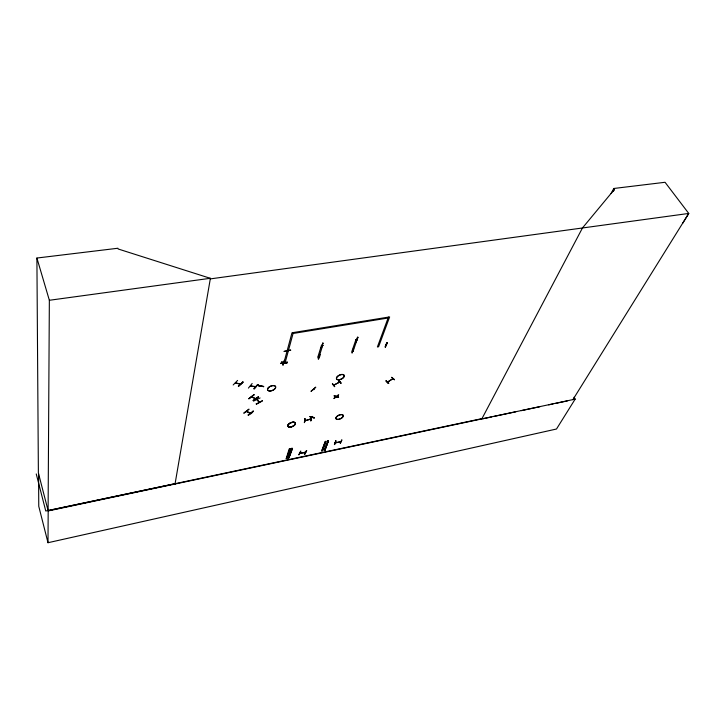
<?xml version="1.0" encoding="UTF-8"?>
<svg xmlns="http://www.w3.org/2000/svg" width="725" height="725" viewBox="0 0 725 725"><rect width="100%" height="100%" fill="white"/><g stroke="black" fill="none" stroke-linecap="round" stroke-linejoin="round"><path stroke-width="1.09" d="M611.121 193.457L613.785 188.482L665.052 182.283L688.75 213.44L210.196 278.907L210.295 278.3L118.148 248.983L117.885 248.249L36.902 258.037L49.354 300.277L48.104 510.627L481.98 418.615M574.019 397.228L575.161 399.122L556.492 429.019L47.995 542.717L48.185 510.944L38.38 472.945L36.902 258.037M334.524 386.706L332.331 383.897M334.778 386.525L332.485 383.525M236.132 382.936L235.389 382.981L240.591 384.277M353.51 348.362L351.969 352.74M248.421 388.093L252.164 383.471M240.437 384.295L240.211 383.969M334.642 444.534L335.82 440.836M335.902 441.054L334.406 444.633L335.847 440.809M298.908 454.874L300.803 451.05L298.854 454.657M321.538 347.683L322.679 343.242M304.917 418.66L304.4 422.566M284.472 360.57L282.94 365.065L284.417 360.298M304.391 422.612L305.044 418.95M310.454 419.077L310.164 418.796M310.817 420.799C312.248 409.58 310.128 428.584 311.043 416.947M387.458 382.057L392.95 378.704M256.931 399.692L259.251 402.547M175.024 484.082L210.404 278.282L49.354 300.277M313.463 389.561L314.124 389.515L313.517 389.533M333.708 385.111L339.663 382.066L333.881 385.174M335.793 396.629L336.219 396.729M283.756 363.37L291.994 332.775L389.651 316.916L378.586 346.777L377.39 346.985L388.428 317.115M293.326 332.558L285.034 363.044L283.575 363.234M282.958 365.056L284.553 360.606M284.644 362.781L283.792 363.325M290.734 350.202L283.973 351.453L290.562 350.021M287.363 362.437L280.711 363.542L287.272 362.02M252.064 397.028L251.638 396.847M246.917 411.628L246.455 411.483L250.705 413.005M318.982 356.809L318.266 356.936L319.027 356.637M323.051 343.215L321.257 347.782L322.906 342.907M319.571 354.226C321.574 355.023 315.593 364.521 319.716 354.443M322.96 345.444L322.435 345.553M289.175 448.965L286.303 458.309M289.782 448.857L286.647 458.345L290.181 448.748L289.583 448.893M287.073 458.282L290.172 448.757M288.487 457.983L291.667 448.349L292.157 448.376L291.504 448.494L288.568 457.847M291.903 448.422L288.804 457.919L292.538 448.277L288.994 457.883M261.054 386.081L261.526 385.6M356.809 339.708L356.102 339.826L356.745 339.545M357.933 337.288L356.048 341.865L357.488 337.089M352.903 350.773L353.546 350.809M353.465 350.855L352.993 350.746M335.929 442.649L335.838 442.295M321.719 450.932L325.362 441.317L321.737 450.941L322.335 450.814L325.733 441.371M326.159 441.262L322.263 450.814M323.975 450.47L327.89 440.927M328.434 440.827L324.9 450.288L328.443 440.809L327.999 440.909M340.378 443.337L341.892 439.821L340.197 443.111M385.446 345.263L386.062 345.154M263.637 386.67L258.435 385.238M481.79 418.978L582.746 227.433M305.452 452.391L299.951 453.225L305.361 452.545M613.359 191.373L614.438 189.379L613.785 188.482M312.194 417.192L312.837 416.821L312.339 417.237M304.799 454.203L306.512 450.597L304.418 453.986M306.738 450.578L304.79 454.194M286.085 458.463L286.81 458.2L290.154 448.775M251.457 396.983L255.662 398.832M246.518 411.492L250.197 413.06M309.919 416.775L314.115 417.981L314.233 417.546M314.278 417.845L310.11 416.585M682.732 223.209L688.75 213.44L572.895 399.647M283.602 363.234L284.581 362.79M259.487 402.466L257.194 399.557M304.89 420.672L310.871 418.978M388.6 382.99L388.437 383.452L386.126 380.634M388.428 383.443L385.963 381.051M388.673 383.253L386.189 380.906L388.736 383.271M310.907 419.123L304.899 420.808M582.456 227.985L614.438 189.379M257.846 384.477C249.472 395.352 257.357 383.616 258.127 384.558M257.901 384.522L253.913 388.591M312.267 417.111L312.538 416.413M323.015 345.29L322.507 345.327M261.281 386.072L261.381 385.682M281.545 362.246L286.91 363.243L281.78 361.983M263.71 386.652L258.317 385.763L263.592 386.353M233.178 384.975L237.573 380.435M238.326 386.035L242.947 382.039L238.507 386.325M242.775 381.749L243.183 382.129L238.453 386.343M335.367 442.767L340.868 441.597M315.747 387.159L310.989 391.364L315.638 387.349M334.27 396.04L338.647 397.164L334.134 395.75M385.51 345.109L386.008 345M253.886 394.826L248.757 398.759L253.995 394.654M248.929 398.795L254.058 394.889M251.711 396.856L255.852 398.659L255.227 398.705M253.07 400.399L258.308 396.765M253.406 400.771L258.517 396.892L253.243 400.689M248.847 409.335L243.899 412.969M243.944 413.205L248.947 409.154M253.397 411.292C241.543 418.633 253.424 413.64 253.079 410.939M340.859 441.743L335.367 442.912M324.673 450.216L328.198 440.755L324.963 450.261M391.817 377.471L394.491 379.71M250.451 385.89L255.998 386.652M338.539 380.589L341.04 383.208L338.403 380.299M260.067 397.952L253.822 400.952M392.805 378.749L387.576 382.138M255.834 386.824L250.415 386.081M281.563 362.156L286.683 363.397M235.607 382.845L240.664 384.078M305.424 420.681L305.415 420.128M334.288 395.959L338.439 397.291M175.087 483.702L45.757 510.989L36.25 473.942M482.886 418.751L491.659 416.893M493.852 416.431L515.783 411.8M521.275 410.649L539.917 406.716M548.689 404.858L553.075 403.934M555.268 403.472L567.331 400.925M48.185 510.944L575.161 399.122M287.399 362.328L280.629 363.162M318.665 358.857L318.347 358.875M352.105 353.03L353.646 348.662M387.277 342.853L385.292 347.193L387.232 342.816M357.978 337.315L356.084 341.801M293.081 333.482L388.093 318.012M338.566 380.516L340.578 383.09M338.82 380.389L341.013 383.181M300.494 452.989L300.449 452.645M310.101 416.612L314.351 417.827M334.071 398.569C340.369 393.612 340.351 393.231 333.917 398.315M248.186 414.99L253.215 411.202M394.518 379.737L391.618 377.272M262.441 400.952L256.423 404.178L256.197 403.762M386.788 342.617L385.111 346.958M256.306 404.006L262.314 400.68M304.89 418.697L304.572 422.267M304.745 452.11L304.681 452.237M47.995 542.717L38.769 506.304L38.552 473.624M321.42 345.481L317.777 357.343L319.036 357.126L322.697 345.263L321.42 345.481M355.921 339.635L351.879 351.417L353.102 351.208L357.153 339.427L355.921 339.635M338.53 379.855A4.196 2.184 -24.9 0 0 344.284 375.867A4.196 2.184 -24.9 0 0 338.294 375.885A4.196 2.184 -24.9 0 0 338.53 379.855M338.448 379.737A4.223 2.193 -24.9 0 0 344.239 375.731A4.223 2.193 -24.9 0 0 338.212 375.74A4.223 2.193 -24.9 0 0 338.448 379.737M337.859 419.494A3.969 1.958 -24.4 0 0 343.297 415.788A3.969 1.958 -24.4 0 0 337.623 415.951A3.969 1.958 -24.4 0 0 337.859 419.494M337.787 419.385A3.997 1.967 -24.4 0 0 343.26 415.652A3.997 1.967 -24.4 0 0 337.56 415.815A3.997 1.967 -24.4 0 0 337.787 419.385M289.937 427.134A4.078 2.039 -23 0 0 295.438 423.355A4.078 2.039 -23 0 0 289.447 423.536A4.078 2.039 -23 0 0 289.937 427.134M289.882 427.016A4.096 2.048 -23 0 0 295.392 423.219A4.096 2.048 -23 0 0 289.384 423.409A4.096 2.048 -23 0 0 289.882 427.016M289.946 427.134A4.069 2.039 -23 0 0 295.428 423.364A4.069 2.039 -23 0 0 289.456 423.545A4.069 2.039 -23 0 0 289.946 427.134M269.908 391.056A4.332 2.311 -22.6 0 0 275.708 386.969A4.332 2.311 -22.6 0 0 269.265 387.023A4.332 2.311 -22.6 0 0 269.908 391.056M269.836 390.929A4.359 2.32 -22.6 0 0 275.672 386.824A4.359 2.32 -22.6 0 0 269.192 386.878A4.359 2.32 -22.6 0 0 269.836 390.929"/></g></svg>
